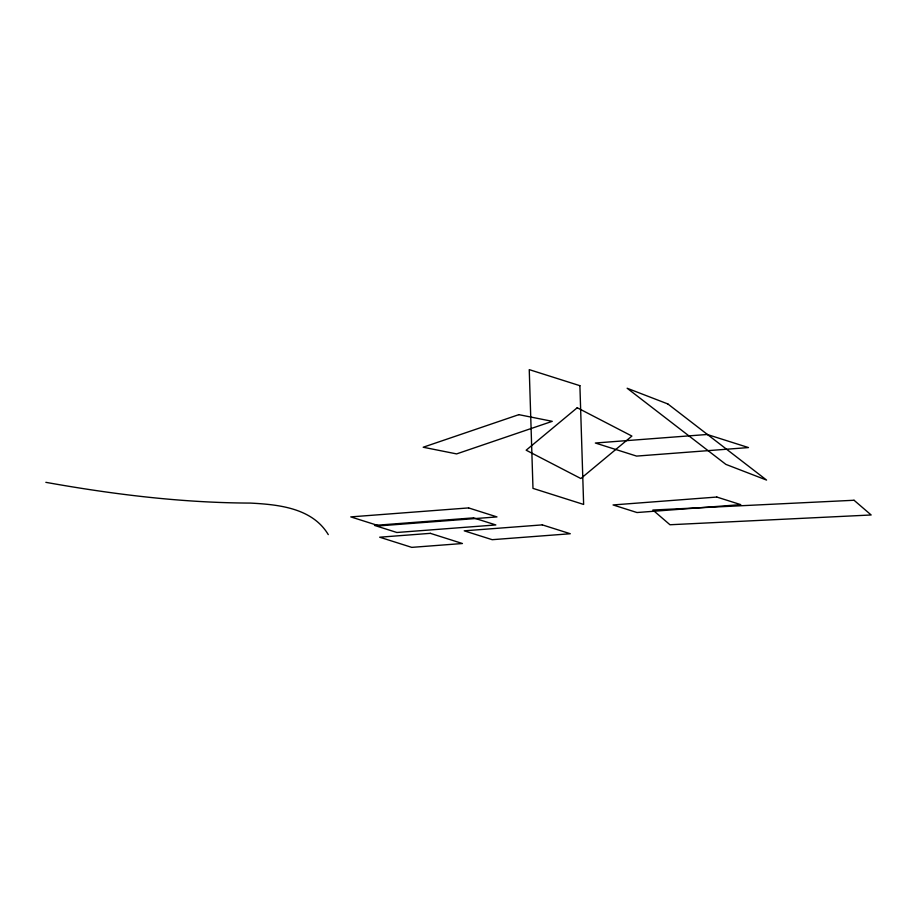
<?xml version="1.0" encoding="UTF-8"?>
<svg xmlns="http://www.w3.org/2000/svg" width="917" height="917" viewBox="0 0 917 917"><rect width="100%" height="100%" fill="white"/><g stroke="black" fill="none" stroke-linecap="round" stroke-linejoin="round"><path stroke-width="1.38" d="M45.85 482.331C113.364 494.412 181.646 502.837 250.295 503.078C278.447 504.545 312.273 507.892 328.275 534.611M577.229 407.744L526.163 450.201L580.839 478.525L631.905 436.068L577.229 407.744M518.839 414.656L423.195 447.232L456.609 453.904L552.263 421.327L518.839 414.656M707.213 434.486L595.339 443.014L636.593 456.093L748.467 447.565L707.213 434.486M468.598 507.915L350.764 516.89L379.134 525.877L496.968 516.913L468.598 507.915M716.819 497.048L613.06 504.946L636.994 512.534L740.753 504.637L716.819 497.048M473.493 517.876L374.514 525.407L396.855 532.49L495.833 524.948L473.493 517.876M430.348 533.339L379.672 537.202L411.756 547.369L462.432 543.517L430.348 533.339M542.314 524.879L464.231 530.828L492.2 539.689L570.282 533.74L542.314 524.879M854.048 500.258L652.87 510.035L669.972 524.753L871.15 514.976L854.048 500.258M579.899 385.69L529.247 369.631L532.983 488.383L583.636 504.442L579.899 385.69M667.84 403.95L627.148 388.246L725.874 464.38L766.566 480.072L667.84 403.95"/></g></svg>
